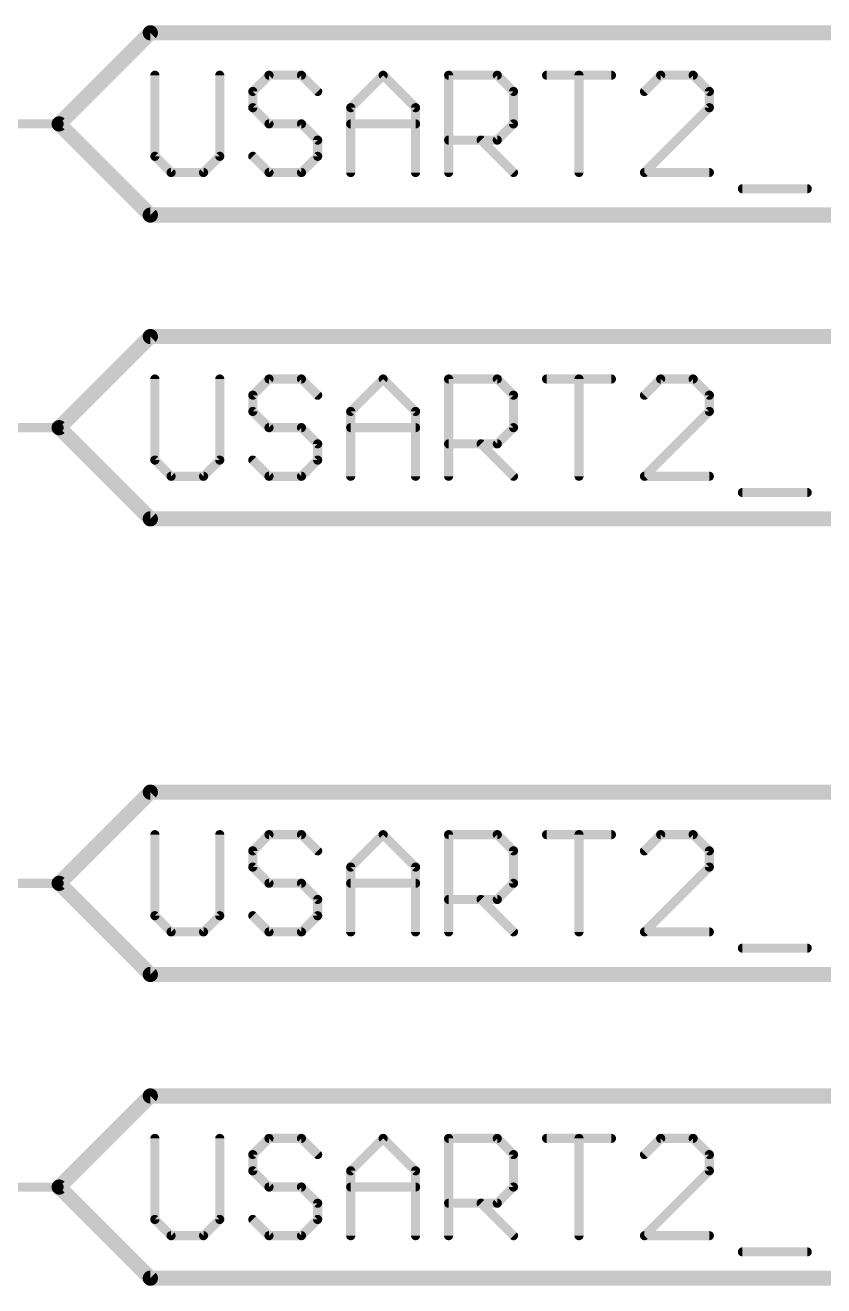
# Model space of a CAD drawing. Extents: x 0 to 388, y 0 to 261.
# Drawn here: x 322.01 to 335.36, y 186.31 to 207.39 of the extents above; entities that cross this region are included whole.
import ezdxf

# ---------------------------------------------------------------- set-up
doc = ezdxf.new("R2010")
doc.units = 0
doc.layers.add('91', color=94, linetype='CONTINUOUS')
doc.layers.add('95', color=251, linetype='CONTINUOUS')

msp = doc.modelspace()

# ---------------------------------------------------------------- linework, layer by layer
at = {"layer": '91', "const_width": 0.1524}
for points in [[(317.5, 205.74), (322.58, 205.74)], [(320.04, 200.66), (322.58, 200.66)], [(320.04, 193.04), (322.58, 193.04)], [(317.5, 187.96), (322.58, 187.96)]]:
    msp.add_lwpolyline(points, dxfattribs=at)
at = {"layer": '91', "const_width": 0.0762}
for points in [[(322.58, 205.7019, 1), (322.58, 205.7781)], [(322.58, 200.6219, 1), (322.58, 200.6981)], [(322.58, 193.0019, 1), (322.58, 193.0781)], [(322.58, 187.9219, 1), (322.58, 187.9981)]]:
    msp.add_lwpolyline(points, format="xyb", dxfattribs=at)
at = {"layer": '95'}
for points, const_width in [([(322.58, 205.74), (324.104, 207.264)], 0.254), ([(324.104, 207.264), (348.6048, 207.264)], 0.254), ([(324.1802, 206.5542), (324.1802, 205.1984)], 0.1524), ([(325.2649, 205.1984), (325.2649, 206.5542)], 0.1524), ([(326.0885, 206.5542), (325.8174, 206.283)], 0.1524), ([(326.6309, 206.5542), (326.0885, 206.5542)], 0.1524), ([(326.902, 206.283), (326.6309, 206.5542)], 0.1524), ([(327.4545, 206.0119), (327.9968, 206.5542)], 0.1524), ([(327.9968, 206.5542), (328.5392, 206.0119)], 0.1524), ([(329.0917, 204.9272), (329.0917, 206.5542)], 0.1524), ([(329.0917, 206.5542), (329.9052, 206.5542)], 0.1524), ([(329.9052, 206.5542), (330.1763, 206.283)], 0.1524), ([(330.7288, 206.5542), (331.8135, 206.5542)], 0.1524), ([(331.2712, 204.9272), (331.2712, 206.5542)], 0.1524), ([(332.6371, 206.5542), (332.366, 206.283)], 0.1524), ([(333.1795, 206.5542), (332.6371, 206.5542)], 0.1524), ([(333.4506, 206.283), (333.1795, 206.5542)], 0.1524), ([(325.8174, 206.283), (325.8174, 206.0119)], 0.1524), ([(330.1763, 206.283), (330.1763, 205.7407)], 0.1524), ([(333.4506, 206.0119), (333.4506, 206.283)], 0.1524), ([(325.8174, 206.0119), (326.0885, 205.7407)], 0.1524), ([(327.4545, 204.9272), (327.4545, 206.0119)], 0.1524), ([(328.5392, 206.0119), (328.5392, 204.9272)], 0.1524), ([(332.366, 204.9272), (333.4506, 206.0119)], 0.1524), ([(322.58, 205.74), (324.104, 204.216)], 0.254), ([(326.0885, 205.7407), (326.6309, 205.7407)], 0.1524), ([(326.6309, 205.7407), (326.902, 205.4695)], 0.1524), ([(327.4545, 205.7407), (328.5392, 205.7407)], 0.1524), ([(330.1763, 205.7407), (329.9052, 205.4695)], 0.1524), ([(326.902, 205.4695), (326.902, 205.1984)], 0.1524), ([(329.9052, 205.4695), (329.0917, 205.4695)], 0.1524), ([(329.634, 205.4695), (330.1763, 204.9272)], 0.1524), ([(324.1802, 205.1984), (324.4514, 204.9272)], 0.1524), ([(324.9937, 204.9272), (325.2649, 205.1984)], 0.1524), ([(326.0885, 204.9272), (325.8174, 205.1984)], 0.1524), ([(326.902, 205.1984), (326.6309, 204.9272)], 0.1524), ([(324.4514, 204.9272), (324.9937, 204.9272)], 0.1524), ([(326.6309, 204.9272), (326.0885, 204.9272)], 0.1524), ([(333.4506, 204.9272), (332.366, 204.9272)], 0.1524), ([(334.0031, 204.656), (335.0878, 204.656)], 0.1524), ([(324.104, 204.216), (348.6048, 204.216)], 0.254), ([(322.58, 200.66), (324.104, 202.184)], 0.254), ([(324.104, 202.184), (346.9676, 202.184)], 0.254), ([(324.1802, 201.4742), (324.1802, 200.1184)], 0.1524), ([(325.2649, 200.1184), (325.2649, 201.4742)], 0.1524), ([(326.0885, 201.4742), (325.8174, 201.203)], 0.1524), ([(326.6309, 201.4742), (326.0885, 201.4742)], 0.1524), ([(326.902, 201.203), (326.6309, 201.4742)], 0.1524), ([(327.4545, 200.9319), (327.9968, 201.4742)], 0.1524), ([(327.9968, 201.4742), (328.5392, 200.9319)], 0.1524), ([(329.0917, 199.8472), (329.0917, 201.4742)], 0.1524), ([(329.0917, 201.4742), (329.9052, 201.4742)], 0.1524), ([(329.9052, 201.4742), (330.1763, 201.203)], 0.1524), ([(330.7288, 201.4742), (331.8135, 201.4742)], 0.1524), ([(331.2712, 199.8472), (331.2712, 201.4742)], 0.1524), ([(332.6371, 201.4742), (332.366, 201.203)], 0.1524), ([(333.1795, 201.4742), (332.6371, 201.4742)], 0.1524), ([(333.4506, 201.203), (333.1795, 201.4742)], 0.1524), ([(325.8174, 201.203), (325.8174, 200.9319)], 0.1524), ([(330.1763, 201.203), (330.1763, 200.6607)], 0.1524), ([(333.4506, 200.9319), (333.4506, 201.203)], 0.1524), ([(325.8174, 200.9319), (326.0885, 200.6607)], 0.1524), ([(327.4545, 199.8472), (327.4545, 200.9319)], 0.1524), ([(328.5392, 200.9319), (328.5392, 199.8472)], 0.1524), ([(332.366, 199.8472), (333.4506, 200.9319)], 0.1524), ([(322.58, 200.66), (324.104, 199.136)], 0.254), ([(326.0885, 200.6607), (326.6309, 200.6607)], 0.1524), ([(326.6309, 200.6607), (326.902, 200.3895)], 0.1524), ([(327.4545, 200.6607), (328.5392, 200.6607)], 0.1524), ([(330.1763, 200.6607), (329.9052, 200.3895)], 0.1524), ([(326.902, 200.3895), (326.902, 200.1184)], 0.1524), ([(329.9052, 200.3895), (329.0917, 200.3895)], 0.1524), ([(329.634, 200.3895), (330.1763, 199.8472)], 0.1524), ([(324.1802, 200.1184), (324.4514, 199.8472)], 0.1524), ([(324.9937, 199.8472), (325.2649, 200.1184)], 0.1524), ([(326.0885, 199.8472), (325.8174, 200.1184)], 0.1524), ([(326.902, 200.1184), (326.6309, 199.8472)], 0.1524), ([(324.4514, 199.8472), (324.9937, 199.8472)], 0.1524), ([(326.6309, 199.8472), (326.0885, 199.8472)], 0.1524), ([(333.4506, 199.8472), (332.366, 199.8472)], 0.1524), ([(334.0031, 199.576), (335.0878, 199.576)], 0.1524), ([(324.104, 199.136), (346.9676, 199.136)], 0.254), ([(322.58, 193.04), (324.104, 194.564)], 0.254), ([(324.104, 194.564), (348.6048, 194.564)], 0.254), ([(324.1802, 193.8542), (324.1802, 192.4984)], 0.1524), ([(325.2649, 192.4984), (325.2649, 193.8542)], 0.1524), ([(326.0885, 193.8542), (325.8174, 193.583)], 0.1524), ([(326.6309, 193.8542), (326.0885, 193.8542)], 0.1524), ([(326.902, 193.583), (326.6309, 193.8542)], 0.1524), ([(327.4545, 193.3119), (327.9968, 193.8542)], 0.1524), ([(327.9968, 193.8542), (328.5392, 193.3119)], 0.1524), ([(329.0917, 192.2272), (329.0917, 193.8542)], 0.1524), ([(329.0917, 193.8542), (329.9052, 193.8542)], 0.1524), ([(329.9052, 193.8542), (330.1763, 193.583)], 0.1524), ([(330.7288, 193.8542), (331.8135, 193.8542)], 0.1524), ([(331.2712, 192.2272), (331.2712, 193.8542)], 0.1524), ([(332.6371, 193.8542), (332.366, 193.583)], 0.1524), ([(333.1795, 193.8542), (332.6371, 193.8542)], 0.1524), ([(333.4506, 193.583), (333.1795, 193.8542)], 0.1524), ([(325.8174, 193.583), (325.8174, 193.3119)], 0.1524), ([(330.1763, 193.583), (330.1763, 193.0407)], 0.1524), ([(333.4506, 193.3119), (333.4506, 193.583)], 0.1524), ([(325.8174, 193.3119), (326.0885, 193.0407)], 0.1524), ([(327.4545, 192.2272), (327.4545, 193.3119)], 0.1524), ([(328.5392, 193.3119), (328.5392, 192.2272)], 0.1524), ([(332.366, 192.2272), (333.4506, 193.3119)], 0.1524), ([(322.58, 193.04), (324.104, 191.516)], 0.254), ([(326.0885, 193.0407), (326.6309, 193.0407)], 0.1524), ([(326.6309, 193.0407), (326.902, 192.7695)], 0.1524), ([(327.4545, 193.0407), (328.5392, 193.0407)], 0.1524), ([(330.1763, 193.0407), (329.9052, 192.7695)], 0.1524), ([(326.902, 192.7695), (326.902, 192.4984)], 0.1524), ([(329.9052, 192.7695), (329.0917, 192.7695)], 0.1524), ([(329.634, 192.7695), (330.1763, 192.2272)], 0.1524), ([(324.1802, 192.4984), (324.4514, 192.2272)], 0.1524), ([(324.9937, 192.2272), (325.2649, 192.4984)], 0.1524), ([(326.0885, 192.2272), (325.8174, 192.4984)], 0.1524), ([(326.902, 192.4984), (326.6309, 192.2272)], 0.1524), ([(324.4514, 192.2272), (324.9937, 192.2272)], 0.1524), ([(326.6309, 192.2272), (326.0885, 192.2272)], 0.1524), ([(333.4506, 192.2272), (332.366, 192.2272)], 0.1524), ([(334.0031, 191.956), (335.0878, 191.956)], 0.1524), ([(324.104, 191.516), (348.6048, 191.516)], 0.254), ([(322.58, 187.96), (324.104, 189.484)], 0.254), ([(324.104, 189.484), (346.9676, 189.484)], 0.254), ([(324.1802, 188.7742), (324.1802, 187.4184)], 0.1524), ([(325.2649, 187.4184), (325.2649, 188.7742)], 0.1524), ([(326.0885, 188.7742), (325.8174, 188.503)], 0.1524), ([(326.6309, 188.7742), (326.0885, 188.7742)], 0.1524), ([(326.902, 188.503), (326.6309, 188.7742)], 0.1524), ([(327.4545, 188.2319), (327.9968, 188.7742)], 0.1524), ([(327.9968, 188.7742), (328.5392, 188.2319)], 0.1524), ([(329.0917, 187.1472), (329.0917, 188.7742)], 0.1524), ([(329.0917, 188.7742), (329.9052, 188.7742)], 0.1524), ([(329.9052, 188.7742), (330.1763, 188.503)], 0.1524), ([(330.7288, 188.7742), (331.8135, 188.7742)], 0.1524), ([(331.2712, 187.1472), (331.2712, 188.7742)], 0.1524), ([(332.6371, 188.7742), (332.366, 188.503)], 0.1524), ([(333.1795, 188.7742), (332.6371, 188.7742)], 0.1524), ([(333.4506, 188.503), (333.1795, 188.7742)], 0.1524), ([(325.8174, 188.503), (325.8174, 188.2319)], 0.1524), ([(330.1763, 188.503), (330.1763, 187.9607)], 0.1524), ([(333.4506, 188.2319), (333.4506, 188.503)], 0.1524), ([(325.8174, 188.2319), (326.0885, 187.9607)], 0.1524), ([(327.4545, 187.1472), (327.4545, 188.2319)], 0.1524), ([(328.5392, 188.2319), (328.5392, 187.1472)], 0.1524), ([(332.366, 187.1472), (333.4506, 188.2319)], 0.1524), ([(322.58, 187.96), (324.104, 186.436)], 0.254), ([(326.0885, 187.9607), (326.6309, 187.9607)], 0.1524), ([(326.6309, 187.9607), (326.902, 187.6895)], 0.1524), ([(327.4545, 187.9607), (328.5392, 187.9607)], 0.1524), ([(330.1763, 187.9607), (329.9052, 187.6895)], 0.1524), ([(326.902, 187.6895), (326.902, 187.4184)], 0.1524), ([(329.9052, 187.6895), (329.0917, 187.6895)], 0.1524), ([(329.634, 187.6895), (330.1763, 187.1472)], 0.1524), ([(324.1802, 187.4184), (324.4514, 187.1472)], 0.1524), ([(324.9937, 187.1472), (325.2649, 187.4184)], 0.1524), ([(326.0885, 187.1472), (325.8174, 187.4184)], 0.1524), ([(326.902, 187.4184), (326.6309, 187.1472)], 0.1524), ([(324.4514, 187.1472), (324.9937, 187.1472)], 0.1524), ([(326.6309, 187.1472), (326.0885, 187.1472)], 0.1524), ([(333.4506, 187.1472), (332.366, 187.1472)], 0.1524), ([(334.0031, 186.876), (335.0878, 186.876)], 0.1524), ([(324.104, 186.436), (346.9676, 186.436)], 0.254)]:
    msp.add_lwpolyline(points, dxfattribs=dict(at, const_width=const_width))
for points, const_width in [([(324.104, 207.3275, 1), (324.104, 207.2005)], 0.127), ([(324.1489, 207.2191, 1), (324.0591, 207.3089)], 0.127), ([(324.2183, 206.5542, 1), (324.1421, 206.5542)], 0.0762), ([(325.303, 206.5542, 1), (325.2268, 206.5542)], 0.0762), ([(326.0885, 206.5923, 1), (326.0885, 206.5161)], 0.0762), ([(326.1155, 206.5272, 1), (326.0616, 206.5811)], 0.0762), ([(326.6578, 206.5811, 1), (326.6039, 206.5272)], 0.0762), ([(326.6309, 206.5161, 1), (326.6309, 206.5923)], 0.0762), ([(328.0238, 206.5811, 1), (327.9699, 206.5272)], 0.0762), ([(328.0238, 206.5272, 1), (327.9699, 206.5811)], 0.0762), ([(329.1298, 206.5542, 1), (329.0536, 206.5542)], 0.0762), ([(329.0917, 206.5923, 1), (329.0917, 206.5161)], 0.0762), ([(329.9321, 206.5811, 1), (329.8782, 206.5272)], 0.0762), ([(329.9052, 206.5161, 1), (329.9052, 206.5923)], 0.0762), ([(330.7288, 206.5923, 1), (330.7288, 206.5161)], 0.0762), ([(331.3093, 206.5542, 1), (331.2331, 206.5542)], 0.0762), ([(331.8135, 206.5161, 1), (331.8135, 206.5923)], 0.0762), ([(332.6371, 206.5923, 1), (332.6371, 206.5161)], 0.0762), ([(332.6641, 206.5272, 1), (332.6102, 206.5811)], 0.0762), ([(333.2064, 206.5811, 1), (333.1525, 206.5272)], 0.0762), ([(333.1795, 206.5161, 1), (333.1795, 206.5923)], 0.0762), ([(325.7904, 206.31, 1), (325.8443, 206.2561)], 0.0762), ([(325.8555, 206.283, 1), (325.7793, 206.283)], 0.0762), ([(326.8751, 206.2561, 1), (326.929, 206.31)], 0.0762), ([(330.2144, 206.283, 1), (330.1382, 206.283)], 0.0762), ([(330.1494, 206.2561, 1), (330.2033, 206.31)], 0.0762), ([(332.339, 206.31, 1), (332.3929, 206.2561)], 0.0762), ([(333.4887, 206.283, 1), (333.4125, 206.283)], 0.0762), ([(333.4237, 206.2561, 1), (333.4776, 206.31)], 0.0762), ([(325.8443, 206.0388, 1), (325.7904, 205.9849)], 0.0762), ([(325.7793, 206.0119, 1), (325.8555, 206.0119)], 0.0762), ([(327.4926, 206.0119, 1), (327.4164, 206.0119)], 0.0762), ([(327.4276, 206.0388, 1), (327.4815, 205.9849)], 0.0762), ([(328.5773, 206.0119, 1), (328.5011, 206.0119)], 0.0762), ([(328.5122, 205.9849, 1), (328.5661, 206.0388)], 0.0762), ([(333.4125, 206.0119, 1), (333.4887, 206.0119)], 0.0762), ([(333.4776, 205.9849, 1), (333.4237, 206.0388)], 0.0762), ([(322.6249, 205.7849, 1), (322.5351, 205.6951)], 0.127), ([(322.5351, 205.7849, 1), (322.6249, 205.6951)], 0.127), ([(326.0885, 205.7788, 1), (326.0885, 205.7026)], 0.0762), ([(326.0616, 205.7138, 1), (326.1155, 205.7676)], 0.0762), ([(326.6578, 205.7676, 1), (326.6039, 205.7138)], 0.0762), ([(326.6309, 205.7026, 1), (326.6309, 205.7788)], 0.0762), ([(327.4545, 205.7788, 1), (327.4545, 205.7026)], 0.0762), ([(328.5392, 205.7026, 1), (328.5392, 205.7788)], 0.0762), ([(330.1382, 205.7407, 1), (330.2144, 205.7407)], 0.0762), ([(330.2033, 205.7138, 1), (330.1494, 205.7676)], 0.0762), ([(326.9401, 205.4695, 1), (326.8639, 205.4695)], 0.0762), ([(326.8751, 205.4426, 1), (326.929, 205.4965)], 0.0762), ([(329.0917, 205.5076, 1), (329.0917, 205.4314)], 0.0762), ([(329.6609, 205.4965, 1), (329.6071, 205.4426)], 0.0762), ([(329.8782, 205.4965, 1), (329.9321, 205.4426)], 0.0762), ([(329.9052, 205.4314, 1), (329.9052, 205.5076)], 0.0762), ([(324.2071, 205.2253, 1), (324.1533, 205.1714)], 0.0762), ([(324.1421, 205.1984, 1), (324.2183, 205.1984)], 0.0762), ([(325.2268, 205.1984, 1), (325.303, 205.1984)], 0.0762), ([(325.2918, 205.1714, 1), (325.2379, 205.2253)], 0.0762), ([(325.8443, 205.2253, 1), (325.7904, 205.1714)], 0.0762), ([(326.8639, 205.1984, 1), (326.9401, 205.1984)], 0.0762), ([(326.929, 205.1714, 1), (326.8751, 205.2253)], 0.0762), ([(324.4514, 204.9653, 1), (324.4514, 204.8891)], 0.0762), ([(324.4244, 204.9003, 1), (324.4783, 204.9541)], 0.0762), ([(324.9668, 204.9541, 1), (325.0206, 204.9003)], 0.0762), ([(324.9937, 204.8891, 1), (324.9937, 204.9653)], 0.0762), ([(326.0885, 204.9653, 1), (326.0885, 204.8891)], 0.0762), ([(326.0616, 204.9003, 1), (326.1155, 204.9541)], 0.0762), ([(326.6039, 204.9541, 1), (326.6578, 204.9003)], 0.0762), ([(326.6309, 204.8891, 1), (326.6309, 204.9653)], 0.0762), ([(327.4164, 204.9272, 1), (327.4926, 204.9272)], 0.0762), ([(328.5011, 204.9272, 1), (328.5773, 204.9272)], 0.0762), ([(329.0536, 204.9272, 1), (329.1298, 204.9272)], 0.0762), ([(330.1494, 204.9003, 1), (330.2033, 204.9541)], 0.0762), ([(331.2331, 204.9272, 1), (331.3093, 204.9272)], 0.0762), ([(332.366, 204.9653, 1), (332.366, 204.8891)], 0.0762), ([(332.339, 204.9541, 1), (332.3929, 204.9003)], 0.0762), ([(333.4506, 204.8891, 1), (333.4506, 204.9653)], 0.0762), ([(334.0031, 204.6941, 1), (334.0031, 204.6179)], 0.0762), ([(335.0878, 204.6179, 1), (335.0878, 204.6941)], 0.0762), ([(324.104, 204.2795, 1), (324.104, 204.1525)], 0.127), ([(324.0591, 204.1711, 1), (324.1489, 204.2609)], 0.127), ([(324.104, 202.2475, 1), (324.104, 202.1205)], 0.127), ([(324.1489, 202.1391, 1), (324.0591, 202.2289)], 0.127), ([(324.2183, 201.4742, 1), (324.1421, 201.4742)], 0.0762), ([(325.303, 201.4742, 1), (325.2268, 201.4742)], 0.0762), ([(326.0885, 201.5123, 1), (326.0885, 201.4361)], 0.0762), ([(326.1155, 201.4472, 1), (326.0616, 201.5011)], 0.0762), ([(326.6578, 201.5011, 1), (326.6039, 201.4472)], 0.0762), ([(326.6309, 201.4361, 1), (326.6309, 201.5123)], 0.0762), ([(328.0238, 201.5011, 1), (327.9699, 201.4472)], 0.0762), ([(328.0238, 201.4472, 1), (327.9699, 201.5011)], 0.0762), ([(329.1298, 201.4742, 1), (329.0536, 201.4742)], 0.0762), ([(329.0917, 201.5123, 1), (329.0917, 201.4361)], 0.0762), ([(329.9321, 201.5011, 1), (329.8782, 201.4472)], 0.0762), ([(329.9052, 201.4361, 1), (329.9052, 201.5123)], 0.0762), ([(330.7288, 201.5123, 1), (330.7288, 201.4361)], 0.0762), ([(331.3093, 201.4742, 1), (331.2331, 201.4742)], 0.0762), ([(331.8135, 201.4361, 1), (331.8135, 201.5123)], 0.0762), ([(332.6371, 201.5123, 1), (332.6371, 201.4361)], 0.0762), ([(332.6641, 201.4472, 1), (332.6102, 201.5011)], 0.0762), ([(333.2064, 201.5011, 1), (333.1525, 201.4472)], 0.0762), ([(333.1795, 201.4361, 1), (333.1795, 201.5123)], 0.0762), ([(325.7904, 201.23, 1), (325.8443, 201.1761)], 0.0762), ([(325.8555, 201.203, 1), (325.7793, 201.203)], 0.0762), ([(326.8751, 201.1761, 1), (326.929, 201.23)], 0.0762), ([(330.2144, 201.203, 1), (330.1382, 201.203)], 0.0762), ([(330.1494, 201.1761, 1), (330.2033, 201.23)], 0.0762), ([(332.339, 201.23, 1), (332.3929, 201.1761)], 0.0762), ([(333.4887, 201.203, 1), (333.4125, 201.203)], 0.0762), ([(333.4237, 201.1761, 1), (333.4776, 201.23)], 0.0762), ([(325.8443, 200.9588, 1), (325.7904, 200.9049)], 0.0762), ([(325.7793, 200.9319, 1), (325.8555, 200.9319)], 0.0762), ([(327.4926, 200.9319, 1), (327.4164, 200.9319)], 0.0762), ([(327.4276, 200.9588, 1), (327.4815, 200.9049)], 0.0762), ([(328.5773, 200.9319, 1), (328.5011, 200.9319)], 0.0762), ([(328.5122, 200.9049, 1), (328.5661, 200.9588)], 0.0762), ([(333.4125, 200.9319, 1), (333.4887, 200.9319)], 0.0762), ([(333.4776, 200.9049, 1), (333.4237, 200.9588)], 0.0762), ([(322.6249, 200.7049, 1), (322.5351, 200.6151)], 0.127), ([(322.5351, 200.7049, 1), (322.6249, 200.6151)], 0.127), ([(326.0885, 200.6988, 1), (326.0885, 200.6226)], 0.0762), ([(326.0616, 200.6338, 1), (326.1155, 200.6876)], 0.0762), ([(326.6578, 200.6876, 1), (326.6039, 200.6338)], 0.0762), ([(326.6309, 200.6226, 1), (326.6309, 200.6988)], 0.0762), ([(327.4545, 200.6988, 1), (327.4545, 200.6226)], 0.0762), ([(328.5392, 200.6226, 1), (328.5392, 200.6988)], 0.0762), ([(330.2033, 200.6338, 1), (330.1494, 200.6876)], 0.0762), ([(330.1382, 200.6607, 1), (330.2144, 200.6607)], 0.0762), ([(326.9401, 200.3895, 1), (326.8639, 200.3895)], 0.0762), ([(326.8751, 200.3626, 1), (326.929, 200.4165)], 0.0762), ([(329.0917, 200.4276, 1), (329.0917, 200.3514)], 0.0762), ([(329.6609, 200.4165, 1), (329.6071, 200.3626)], 0.0762), ([(329.8782, 200.4165, 1), (329.9321, 200.3626)], 0.0762), ([(329.9052, 200.3514, 1), (329.9052, 200.4276)], 0.0762), ([(324.2071, 200.1453, 1), (324.1533, 200.0914)], 0.0762), ([(324.1421, 200.1184, 1), (324.2183, 200.1184)], 0.0762), ([(325.2268, 200.1184, 1), (325.303, 200.1184)], 0.0762), ([(325.2918, 200.0914, 1), (325.2379, 200.1453)], 0.0762), ([(325.8443, 200.1453, 1), (325.7904, 200.0914)], 0.0762), ([(326.8639, 200.1184, 1), (326.9401, 200.1184)], 0.0762), ([(326.929, 200.0914, 1), (326.8751, 200.1453)], 0.0762), ([(324.4514, 199.8853, 1), (324.4514, 199.8091)], 0.0762), ([(324.4244, 199.8203, 1), (324.4783, 199.8741)], 0.0762), ([(324.9668, 199.8741, 1), (325.0206, 199.8203)], 0.0762), ([(324.9937, 199.8091, 1), (324.9937, 199.8853)], 0.0762), ([(326.0885, 199.8853, 1), (326.0885, 199.8091)], 0.0762), ([(326.0616, 199.8203, 1), (326.1155, 199.8741)], 0.0762), ([(326.6039, 199.8741, 1), (326.6578, 199.8203)], 0.0762), ([(326.6309, 199.8091, 1), (326.6309, 199.8853)], 0.0762), ([(327.4164, 199.8472, 1), (327.4926, 199.8472)], 0.0762), ([(328.5011, 199.8472, 1), (328.5773, 199.8472)], 0.0762), ([(329.0536, 199.8472, 1), (329.1298, 199.8472)], 0.0762), ([(330.1494, 199.8203, 1), (330.2033, 199.8741)], 0.0762), ([(331.2331, 199.8472, 1), (331.3093, 199.8472)], 0.0762), ([(332.366, 199.8853, 1), (332.366, 199.8091)], 0.0762), ([(332.339, 199.8741, 1), (332.3929, 199.8203)], 0.0762), ([(333.4506, 199.8091, 1), (333.4506, 199.8853)], 0.0762), ([(334.0031, 199.6141, 1), (334.0031, 199.5379)], 0.0762), ([(335.0878, 199.5379, 1), (335.0878, 199.6141)], 0.0762), ([(324.104, 199.1995, 1), (324.104, 199.0725)], 0.127), ([(324.0591, 199.0911, 1), (324.1489, 199.1809)], 0.127), ([(324.104, 194.6275, 1), (324.104, 194.5005)], 0.127), ([(324.1489, 194.5191, 1), (324.0591, 194.6089)], 0.127), ([(324.2183, 193.8542, 1), (324.1421, 193.8542)], 0.0762), ([(325.303, 193.8542, 1), (325.2268, 193.8542)], 0.0762), ([(326.0885, 193.8923, 1), (326.0885, 193.8161)], 0.0762), ([(326.1155, 193.8272, 1), (326.0616, 193.8811)], 0.0762), ([(326.6578, 193.8811, 1), (326.6039, 193.8272)], 0.0762), ([(326.6309, 193.8161, 1), (326.6309, 193.8923)], 0.0762), ([(328.0238, 193.8811, 1), (327.9699, 193.8272)], 0.0762), ([(328.0238, 193.8272, 1), (327.9699, 193.8811)], 0.0762), ([(329.1298, 193.8542, 1), (329.0536, 193.8542)], 0.0762), ([(329.0917, 193.8923, 1), (329.0917, 193.8161)], 0.0762), ([(329.9321, 193.8811, 1), (329.8782, 193.8272)], 0.0762), ([(329.9052, 193.8161, 1), (329.9052, 193.8923)], 0.0762), ([(330.7288, 193.8923, 1), (330.7288, 193.8161)], 0.0762), ([(331.3093, 193.8542, 1), (331.2331, 193.8542)], 0.0762), ([(331.8135, 193.8161, 1), (331.8135, 193.8923)], 0.0762), ([(332.6371, 193.8923, 1), (332.6371, 193.8161)], 0.0762), ([(332.6641, 193.8272, 1), (332.6102, 193.8811)], 0.0762), ([(333.2064, 193.8811, 1), (333.1525, 193.8272)], 0.0762), ([(333.1795, 193.8161, 1), (333.1795, 193.8923)], 0.0762), ([(325.7904, 193.61, 1), (325.8443, 193.5561)], 0.0762), ([(325.8555, 193.583, 1), (325.7793, 193.583)], 0.0762), ([(326.8751, 193.5561, 1), (326.929, 193.61)], 0.0762), ([(330.2144, 193.583, 1), (330.1382, 193.583)], 0.0762), ([(330.1494, 193.5561, 1), (330.2033, 193.61)], 0.0762), ([(332.339, 193.61, 1), (332.3929, 193.5561)], 0.0762), ([(333.4887, 193.583, 1), (333.4125, 193.583)], 0.0762), ([(333.4237, 193.5561, 1), (333.4776, 193.61)], 0.0762), ([(325.8443, 193.3388, 1), (325.7904, 193.2849)], 0.0762), ([(325.7793, 193.3119, 1), (325.8555, 193.3119)], 0.0762), ([(327.4926, 193.3119, 1), (327.4164, 193.3119)], 0.0762), ([(327.4276, 193.3388, 1), (327.4815, 193.2849)], 0.0762), ([(328.5773, 193.3119, 1), (328.5011, 193.3119)], 0.0762), ([(328.5122, 193.2849, 1), (328.5661, 193.3388)], 0.0762), ([(333.4125, 193.3119, 1), (333.4887, 193.3119)], 0.0762), ([(333.4776, 193.2849, 1), (333.4237, 193.3388)], 0.0762), ([(322.6249, 193.0849, 1), (322.5351, 192.9951)], 0.127), ([(322.5351, 193.0849, 1), (322.6249, 192.9951)], 0.127), ([(326.0885, 193.0788, 1), (326.0885, 193.0026)], 0.0762), ([(326.6578, 193.0676, 1), (326.6039, 193.0138)], 0.0762), ([(326.6309, 193.0026, 1), (326.6309, 193.0788)], 0.0762), ([(327.4545, 193.0788, 1), (327.4545, 193.0026)], 0.0762), ([(328.5392, 193.0026, 1), (328.5392, 193.0788)], 0.0762), ([(330.2033, 193.0138, 1), (330.1494, 193.0676)], 0.0762), ([(326.0616, 193.0138, 1), (326.1155, 193.0676)], 0.0762), ([(330.1382, 193.0407, 1), (330.2144, 193.0407)], 0.0762), ([(326.9401, 192.7695, 1), (326.8639, 192.7695)], 0.0762), ([(326.8751, 192.7426, 1), (326.929, 192.7965)], 0.0762), ([(329.0917, 192.8076, 1), (329.0917, 192.7314)], 0.0762), ([(329.6609, 192.7965, 1), (329.6071, 192.7426)], 0.0762), ([(329.8782, 192.7965, 1), (329.9321, 192.7426)], 0.0762), ([(329.9052, 192.7314, 1), (329.9052, 192.8076)], 0.0762), ([(324.2071, 192.5253, 1), (324.1533, 192.4714)], 0.0762), ([(324.1421, 192.4984, 1), (324.2183, 192.4984)], 0.0762), ([(325.2268, 192.4984, 1), (325.303, 192.4984)], 0.0762), ([(325.2918, 192.4714, 1), (325.2379, 192.5253)], 0.0762), ([(325.8443, 192.5253, 1), (325.7904, 192.4714)], 0.0762), ([(326.8639, 192.4984, 1), (326.9401, 192.4984)], 0.0762), ([(326.929, 192.4714, 1), (326.8751, 192.5253)], 0.0762), ([(324.4514, 192.2653, 1), (324.4514, 192.1891)], 0.0762), ([(324.4244, 192.2003, 1), (324.4783, 192.2541)], 0.0762), ([(324.9668, 192.2541, 1), (325.0206, 192.2003)], 0.0762), ([(324.9937, 192.1891, 1), (324.9937, 192.2653)], 0.0762), ([(326.0885, 192.2653, 1), (326.0885, 192.1891)], 0.0762), ([(326.0616, 192.2003, 1), (326.1155, 192.2541)], 0.0762), ([(326.6039, 192.2541, 1), (326.6578, 192.2003)], 0.0762), ([(326.6309, 192.1891, 1), (326.6309, 192.2653)], 0.0762), ([(330.1494, 192.2003, 1), (330.2033, 192.2541)], 0.0762), ([(332.366, 192.2653, 1), (332.366, 192.1891)], 0.0762), ([(332.339, 192.2541, 1), (332.3929, 192.2003)], 0.0762), ([(333.4506, 192.1891, 1), (333.4506, 192.2653)], 0.0762), ([(327.4164, 192.2272, 1), (327.4926, 192.2272)], 0.0762), ([(328.5011, 192.2272, 1), (328.5773, 192.2272)], 0.0762), ([(329.0536, 192.2272, 1), (329.1298, 192.2272)], 0.0762), ([(331.2331, 192.2272, 1), (331.3093, 192.2272)], 0.0762), ([(334.0031, 191.9941, 1), (334.0031, 191.9179)], 0.0762), ([(335.0878, 191.9179, 1), (335.0878, 191.9941)], 0.0762), ([(324.104, 191.5795, 1), (324.104, 191.4525)], 0.127), ([(324.0591, 191.4711, 1), (324.1489, 191.5609)], 0.127), ([(324.104, 189.5475, 1), (324.104, 189.4205)], 0.127), ([(324.1489, 189.4391, 1), (324.0591, 189.5289)], 0.127), ([(324.2183, 188.7742, 1), (324.1421, 188.7742)], 0.0762), ([(325.303, 188.7742, 1), (325.2268, 188.7742)], 0.0762), ([(326.0885, 188.8123, 1), (326.0885, 188.7361)], 0.0762), ([(326.1155, 188.7472, 1), (326.0616, 188.8011)], 0.0762), ([(326.6578, 188.8011, 1), (326.6039, 188.7472)], 0.0762), ([(326.6309, 188.7361, 1), (326.6309, 188.8123)], 0.0762), ([(328.0238, 188.8011, 1), (327.9699, 188.7472)], 0.0762), ([(328.0238, 188.7472, 1), (327.9699, 188.8011)], 0.0762), ([(329.1298, 188.7742, 1), (329.0536, 188.7742)], 0.0762), ([(329.0917, 188.8123, 1), (329.0917, 188.7361)], 0.0762), ([(329.9321, 188.8011, 1), (329.8782, 188.7472)], 0.0762), ([(329.9052, 188.7361, 1), (329.9052, 188.8123)], 0.0762), ([(330.7288, 188.8123, 1), (330.7288, 188.7361)], 0.0762), ([(331.3093, 188.7742, 1), (331.2331, 188.7742)], 0.0762), ([(331.8135, 188.7361, 1), (331.8135, 188.8123)], 0.0762), ([(332.6371, 188.8123, 1), (332.6371, 188.7361)], 0.0762), ([(332.6641, 188.7472, 1), (332.6102, 188.8011)], 0.0762), ([(333.2064, 188.8011, 1), (333.1525, 188.7472)], 0.0762), ([(333.1795, 188.7361, 1), (333.1795, 188.8123)], 0.0762), ([(325.7904, 188.53, 1), (325.8443, 188.4761)], 0.0762), ([(325.8555, 188.503, 1), (325.7793, 188.503)], 0.0762), ([(326.8751, 188.4761, 1), (326.929, 188.53)], 0.0762), ([(330.2144, 188.503, 1), (330.1382, 188.503)], 0.0762), ([(330.1494, 188.4761, 1), (330.2033, 188.53)], 0.0762), ([(332.339, 188.53, 1), (332.3929, 188.4761)], 0.0762), ([(333.4887, 188.503, 1), (333.4125, 188.503)], 0.0762), ([(333.4237, 188.4761, 1), (333.4776, 188.53)], 0.0762), ([(325.8443, 188.2588, 1), (325.7904, 188.2049)], 0.0762), ([(325.7793, 188.2319, 1), (325.8555, 188.2319)], 0.0762), ([(327.4926, 188.2319, 1), (327.4164, 188.2319)], 0.0762), ([(327.4276, 188.2588, 1), (327.4815, 188.2049)], 0.0762), ([(328.5773, 188.2319, 1), (328.5011, 188.2319)], 0.0762), ([(328.5122, 188.2049, 1), (328.5661, 188.2588)], 0.0762), ([(333.4125, 188.2319, 1), (333.4887, 188.2319)], 0.0762), ([(333.4776, 188.2049, 1), (333.4237, 188.2588)], 0.0762), ([(322.6249, 188.0049, 1), (322.5351, 187.9151)], 0.127), ([(322.5351, 188.0049, 1), (322.6249, 187.9151)], 0.127), ([(326.0885, 187.9988, 1), (326.0885, 187.9226)], 0.0762), ([(326.0616, 187.9338, 1), (326.1155, 187.9876)], 0.0762), ([(326.6578, 187.9876, 1), (326.6039, 187.9338)], 0.0762), ([(326.6309, 187.9226, 1), (326.6309, 187.9988)], 0.0762), ([(327.4545, 187.9988, 1), (327.4545, 187.9226)], 0.0762), ([(328.5392, 187.9226, 1), (328.5392, 187.9988)], 0.0762), ([(330.1382, 187.9607, 1), (330.2144, 187.9607)], 0.0762), ([(330.2033, 187.9338, 1), (330.1494, 187.9876)], 0.0762), ([(326.9401, 187.6895, 1), (326.8639, 187.6895)], 0.0762), ([(326.8751, 187.6626, 1), (326.929, 187.7165)], 0.0762), ([(329.0917, 187.7276, 1), (329.0917, 187.6514)], 0.0762), ([(329.6609, 187.7165, 1), (329.6071, 187.6626)], 0.0762), ([(329.8782, 187.7165, 1), (329.9321, 187.6626)], 0.0762), ([(329.9052, 187.6514, 1), (329.9052, 187.7276)], 0.0762), ([(324.2071, 187.4453, 1), (324.1533, 187.3914)], 0.0762), ([(324.1421, 187.4184, 1), (324.2183, 187.4184)], 0.0762), ([(325.2268, 187.4184, 1), (325.303, 187.4184)], 0.0762), ([(325.2918, 187.3914, 1), (325.2379, 187.4453)], 0.0762), ([(325.8443, 187.4453, 1), (325.7904, 187.3914)], 0.0762), ([(326.8639, 187.4184, 1), (326.9401, 187.4184)], 0.0762), ([(326.929, 187.3914, 1), (326.8751, 187.4453)], 0.0762), ([(324.4514, 187.1853, 1), (324.4514, 187.1091)], 0.0762), ([(324.4244, 187.1203, 1), (324.4783, 187.1741)], 0.0762), ([(324.9668, 187.1741, 1), (325.0206, 187.1203)], 0.0762), ([(324.9937, 187.1091, 1), (324.9937, 187.1853)], 0.0762), ([(326.0885, 187.1853, 1), (326.0885, 187.1091)], 0.0762), ([(326.0616, 187.1203, 1), (326.1155, 187.1741)], 0.0762), ([(326.6039, 187.1741, 1), (326.6578, 187.1203)], 0.0762), ([(326.6309, 187.1091, 1), (326.6309, 187.1853)], 0.0762), ([(330.1494, 187.1203, 1), (330.2033, 187.1741)], 0.0762), ([(332.366, 187.1853, 1), (332.366, 187.1091)], 0.0762), ([(332.339, 187.1741, 1), (332.3929, 187.1203)], 0.0762), ([(333.4506, 187.1091, 1), (333.4506, 187.1853)], 0.0762), ([(327.4164, 187.1472, 1), (327.4926, 187.1472)], 0.0762), ([(328.5011, 187.1472, 1), (328.5773, 187.1472)], 0.0762), ([(329.0536, 187.1472, 1), (329.1298, 187.1472)], 0.0762), ([(331.2331, 187.1472, 1), (331.3093, 187.1472)], 0.0762), ([(334.0031, 186.9141, 1), (334.0031, 186.8379)], 0.0762), ([(335.0878, 186.8379, 1), (335.0878, 186.9141)], 0.0762), ([(324.104, 186.4995, 1), (324.104, 186.3725)], 0.127), ([(324.0591, 186.3911, 1), (324.1489, 186.4809)], 0.127)]:
    msp.add_lwpolyline(points, format="xyb", dxfattribs=dict(at, const_width=const_width))

doc.saveas('drawing.dxf')
